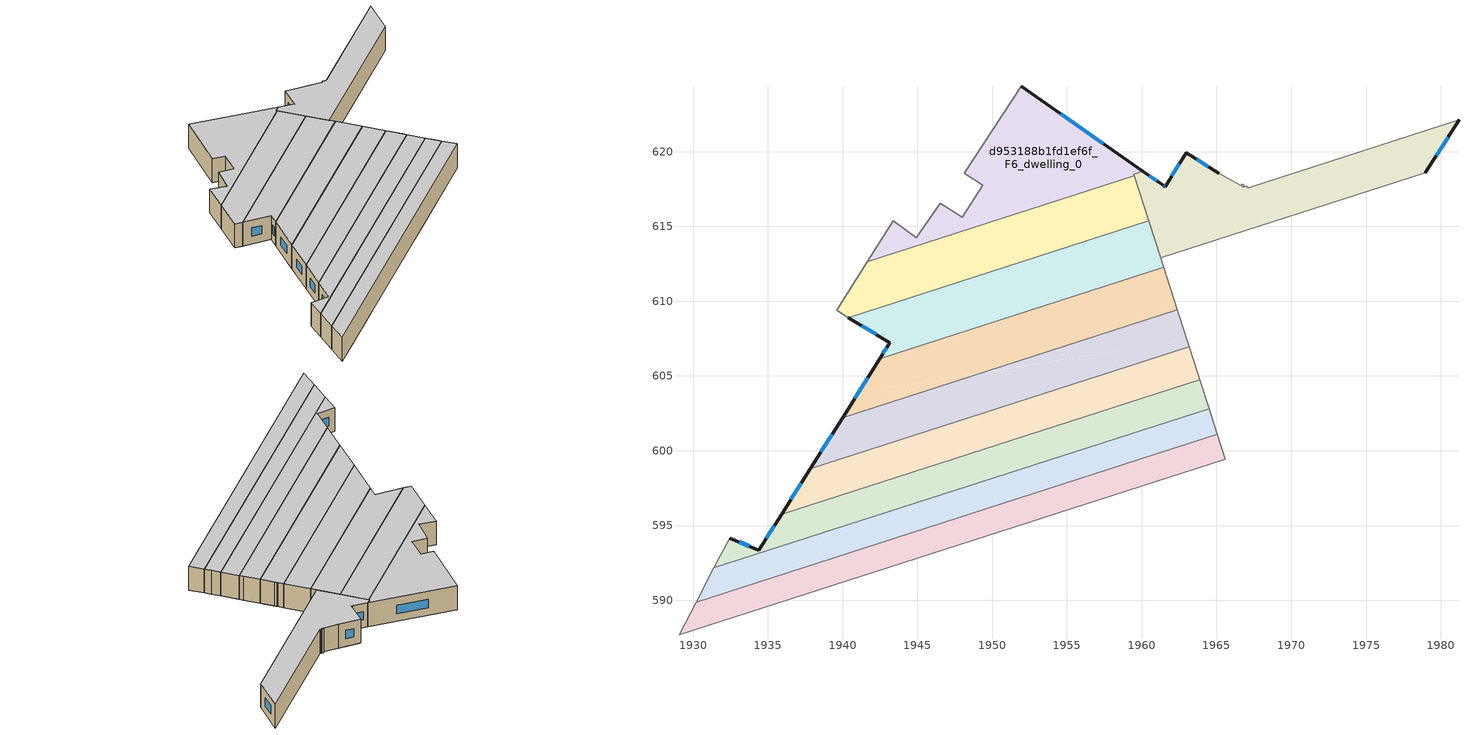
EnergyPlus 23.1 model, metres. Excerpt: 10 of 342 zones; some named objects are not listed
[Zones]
d953188b1fd1ef6f_F6_dwelling_0
 floor to d953188b1fd1ef6f_F5_dwelling_3 (EU_floor_Construction): 1960.08,618.7 1959.46,618.5 1959.5,618.38 1951.37,615.77 1945.3,614.79 1946.54,616.54 1948.02,615.6 1949.36,617.75 1948.15,618.56 1951.95,624.38 z18
 floor to d953188b1fd1ef6f_F5_dwelling_4 (EU_floor_Construction): 1951.37,615.77 1941.66,612.65 1943.39,615.38 1944.92,614.25 1945.3,614.79 z18
 wall outside (EU_wall_Construction): 1960.08,618.7 1951.95,624.38 z18:21
 wall adiabatic (EU_wall_Construction): 1951.95,624.38 1948.15,618.56 1949.36,617.75 1948.02,615.6 1946.54,616.54 1944.92,614.25 1943.39,615.38 1941.66,612.65 z18:21
 wall to d953188b1fd1ef6f_F6_dwelling_23 (EU_wall_Construction): 1959.5,618.38 1959.46,618.5 1959.88,618.63 / 1959.88,618.64 1960.08,618.7 z18:21
 wall to d953188b1fd1ef6f_F6_dwelling_1 (EU_wall_Construction): 1941.66,612.65 1959.5,618.38 z18:21
 window (EU_Window_Construction): 1957.44,620.54 1954.58,622.54 z18.97:20.03
 ceiling to d953188b1fd1ef6f_F7_dwelling_0 (EU_floor_Construction): 1959.5,618.38 1959.46,618.5 1960.08,618.7 1951.95,624.38 1948.15,618.56 1949.36,617.75 1948.02,615.6 1946.54,616.54 1944.92,614.25 1943.39,615.38 1941.66,612.65 z21
d953188b1fd1ef6f_F6_dwelling_1
 floor to d953188b1fd1ef6f_F5_dwelling_4 (EU_floor_Construction): 1959.9,617.14 1960.47,615.37 1950.88,612.29 1940.37,610.59 1941.66,612.65 1951.37,615.77 z18
 floor to d953188b1fd1ef6f_F5_dwelling_6 (EU_floor_Construction): 1950.88,612.29 1940.39,608.91 1939.61,609.39 1940.37,610.59 z18
 floor to d953188b1fd1ef6f_F5_dwelling_3 (EU_floor_Construction): 1959.5,618.38 1959.9,617.14 1951.37,615.77 z18
 wall to d953188b1fd1ef6f_F6_dwelling_2 (EU_wall_Construction): 1940.39,608.91 1960.47,615.37 z18:21
 wall adiabatic (EU_wall_Construction): 1941.66,612.65 1939.61,609.39 1940.39,608.91 z18:21
 wall to d953188b1fd1ef6f_F6_dwelling_23 (EU_wall_Construction): 1960.47,615.37 1959.5,618.38 z18:21
 ceiling to d953188b1fd1ef6f_F7_dwelling_1 (EU_floor_Construction): 1960.47,615.37 1959.5,618.38 1941.66,612.65 1939.61,609.39 1940.39,608.91 z21
d953188b1fd1ef6f_F6_dwelling_2
 floor to d953188b1fd1ef6f_F5_dwelling_6 (EU_floor_Construction): 1958.72,613.55 1959.05,611.49 1950.54,608.75 1942.72,607.49 1940.39,608.91 1950.89,612.29 z18
 floor to d953188b1fd1ef6f_F5_dwelling_4 (EU_floor_Construction): 1960.47,615.37 1960.94,613.9 1950.89,612.29 z18
 floor to d953188b1fd1ef6f_F5_dwelling_8 (EU_floor_Construction): 1950.54,608.75 1942.48,606.16 1943.16,607.23 1942.72,607.49 z18
 floor to d953188b1fd1ef6f_F5_dwelling_5 (EU_floor_Construction): 1960.94,613.9 1961.47,612.27 1959.05,611.49 1958.72,613.55 z18
 wall outside (EU_wall_Construction): 1940.39,608.91 1943.16,607.23 1942.48,606.16 z18:21
 wall to d953188b1fd1ef6f_F6_dwelling_3 (EU_wall_Construction): 1942.48,606.16 1961.47,612.27 z18:21
 wall to d953188b1fd1ef6f_F6_dwelling_24 (EU_wall_Construction): 1961.47,612.27 1961.26,612.9 z18:21
 wall to d953188b1fd1ef6f_F6_dwelling_23 (EU_wall_Construction): 1961.26,612.9 1960.47,615.37 z18:21
 window (EU_Window_Construction): 1942.94,606.88 1942.7,606.5 / 1941.29,608.37 1942.26,607.77 z18.97:20.03
 ceiling to d953188b1fd1ef6f_F7_dwelling_2 (EU_floor_Construction): 1961.47,612.27 1960.47,615.37 1940.39,608.91 1943.16,607.23 1942.48,606.16 z21
d953188b1fd1ef6f_F6_dwelling_23
 floor to d953188b1fd1ef6f_F5_dwelling_2 (EU_floor_Construction): 1981.22,622.12 1978.97,618.6 1967.84,615.01 1965.76,614.68 1965.13,618.58 1965.15,618.57 1966.65,617.71 1966.73,617.84 1966.86,617.76 1966.77,617.63 1966.98,617.7 1967.16,617.59 z18
 floor to d953188b1fd1ef6f_F5_dwelling_3 (EU_floor_Construction): 1965.13,618.58 1965.76,614.68 1964.59,614.49 1964.06,617.81 1959.9,617.14 1959.5,618.38 1959.46,618.5 1960.08,618.7 1961.56,617.66 1962.97,619.92 1963.07,619.86 z18
 floor to d953188b1fd1ef6f_F5_dwelling_4 (EU_floor_Construction): 1964.06,617.81 1964.59,614.49 1960.94,613.9 1959.9,617.14 z18
 floor to d953188b1fd1ef6f_F5_dwelling_5 (EU_floor_Construction): 1967.84,615.01 1961.26,612.9 1960.94,613.9 z18
 wall outside (EU_wall_Construction): 1965.15,618.57 1962.97,619.92 1961.56,617.66 1961.44,617.75 1960.08,618.7 / 1978.97,618.6 1981.22,622.12 z18:21
 wall adiabatic (EU_wall_Construction): 1966.73,617.84 1966.65,617.71 1965.15,618.57 z18:21
 wall to d953188b1fd1ef6f_F6_dwelling_22 (EU_wall_Construction): 1981.22,622.12 1967.16,617.59 1966.98,617.7 1966.77,617.63 1966.86,617.76 1966.73,617.84 z18:21
 wall to d953188b1fd1ef6f_F6_dwelling_24 (EU_wall_Construction): 1961.26,612.9 1978.97,618.6 z18:21
 window (EU_Window_Construction): 1961,618.05 1960.52,618.39 / 1961.52,617.69 1961.48,617.72 / 1962.52,619.19 1962.02,618.39 / 1964.44,619.01 1963.68,619.48 / 1979.7,619.74 1980.49,620.98 z18.97:20.03
 ceiling to d953188b1fd1ef6f_F7_dwelling_23 (EU_floor_Construction): 1978.97,618.6 1981.22,622.12 1967.16,617.59 1966.98,617.7 1966.77,617.63 1966.86,617.76 1966.73,617.84 1966.65,617.71 1965.15,618.57 1962.97,619.92 1961.56,617.66 1961.44,617.75 1960.08,618.7 1959.88,618.63 1959.46,618.5 1959.5,618.38 1961.26,612.9 z21
d953188b1fd1ef6f_F6_dwelling_3
 floor to d953188b1fd1ef6f_F5_dwelling_8 (EU_floor_Construction): 1959.01,610.11 1959.28,608.43 1949.25,605.2 1941.04,603.88 1942.48,606.16 1950.54,608.75 z18
 floor to d953188b1fd1ef6f_F5_dwelling_10 (EU_floor_Construction): 1949.25,605.2 1940,602.22 1941.04,603.88 z18
 floor to d953188b1fd1ef6f_F5_dwelling_6 (EU_floor_Construction): 1959.05,611.49 1959.27,610.15 1959.01,610.11 1950.54,608.75 z18
 floor to d953188b1fd1ef6f_F5_dwelling_5 (EU_floor_Construction): 1961.47,612.27 1962.01,610.59 1960.94,610.42 1961.16,609.03 1959.28,608.43 1959.01,610.11 1959.27,610.15 1959.05,611.49 z18
 floor to d953188b1fd1ef6f_F5_dwelling_7 (EU_floor_Construction): 1962.01,610.59 1962.38,609.43 1961.16,609.03 1960.94,610.42 z18
 wall outside (EU_wall_Construction): 1942.48,606.16 1940,602.22 z18:21
 wall to d953188b1fd1ef6f_F6_dwelling_4 (EU_wall_Construction): 1940,602.22 1962.38,609.43 z18:21
 wall to d953188b1fd1ef6f_F6_dwelling_24 (EU_wall_Construction): 1962.38,609.43 1961.47,612.27 z18:21
 window (EU_Window_Construction): 1941.67,604.88 1940.8,603.5 z18.97:20.03
 ceiling to d953188b1fd1ef6f_F7_dwelling_3 (EU_floor_Construction): 1962.38,609.43 1961.47,612.27 1942.48,606.16 1940,602.22 z21
d953188b1fd1ef6f_F6_dwelling_4
 floor to d953188b1fd1ef6f_F5_dwelling_10 (EU_floor_Construction): 1960.41,606.99 1960.55,606.12 1948.04,602.09 1939,600.64 1940,602.22 1949.25,605.2 z18
 floor to d953188b1fd1ef6f_F5_dwelling_8 (EU_floor_Construction): 1959.28,608.43 1959.54,606.86 1949.25,605.2 z18
 floor to d953188b1fd1ef6f_F5_dwelling_12 (EU_floor_Construction): 1948.04,602.09 1937.85,598.81 1939,600.64 z18
 floor to d953188b1fd1ef6f_F5_dwelling_5 (EU_floor_Construction): 1961.16,609.03 1961.58,606.45 1960.55,606.12 1960.41,606.99 1960.57,607.02 1959.54,606.86 1959.28,608.43 z18
 floor to d953188b1fd1ef6f_F5_dwelling_9 (EU_floor_Construction): 1963.03,607.42 1963.17,606.96 1962.01,606.59 1961.91,607.24 z18
 floor to d953188b1fd1ef6f_F5_dwelling_7 (EU_floor_Construction): 1962.38,609.43 1962.59,608.76 1962.61,608.72 1962.65,608.6 1963.03,607.42 1961.6,607.19 1961.71,606.49 1961.58,606.45 1961.16,609.03 z18
 floor to d953188b1fd1ef6f_F5_dwelling_14 (EU_floor_Construction): 1961.91,607.24 1962.01,606.59 1961.71,606.49 1961.6,607.19 z18
 wall outside (EU_wall_Construction): 1940,602.22 1937.85,598.81 z18:21
 wall to d953188b1fd1ef6f_F6_dwelling_5 (EU_wall_Construction): 1937.85,598.81 1963.17,606.96 z18:21
 wall to d953188b1fd1ef6f_F6_dwelling_25 (EU_wall_Construction): 1962.69,608.48 1962.61,608.72 1962.58,608.81 / 1963.17,606.96 1962.68,608.48 z18:21
 wall to d953188b1fd1ef6f_F6_dwelling_24 (EU_wall_Construction): 1962.58,608.82 1962.38,609.43 z18:21
 window (EU_Window_Construction): 1939.3,601.12 1938.54,599.92 z18.97:20.03
 ceiling to d953188b1fd1ef6f_F7_dwelling_4 (EU_floor_Construction): 1963.17,606.96 1962.38,609.43 1940,602.22 1937.85,598.81 z21
d953188b1fd1ef6f_F6_dwelling_5
 floor to d953188b1fd1ef6f_F5_dwelling_12 (EU_floor_Construction): 1961.8,604.31 1961.83,604.1 1946.93,599.3 1937.16,597.73 1937.85,598.81 1948.04,602.09 z18
 floor to d953188b1fd1ef6f_F5_dwelling_10 (EU_floor_Construction): 1960.55,606.12 1960.86,604.16 1948.04,602.09 z18
 floor adiabatic (EU_floor_Construction): 1946.93,599.3 1935.92,595.76 1937.16,597.73 z18
 floor to d953188b1fd1ef6f_F5_dwelling_9 (EU_floor_Construction): 1963.17,606.96 1963.88,604.76 1963.16,604.53 1962.36,604.4 1962.01,606.59 z18
 floor to d953188b1fd1ef6f_F5_dwelling_11 (EU_floor_Construction): 1963.16,604.53 1962.19,604.21 1962.17,604.37 z18
 floor to d953188b1fd1ef6f_F5_dwelling_5 (EU_floor_Construction): 1961.58,606.45 1961.92,604.33 1960.86,604.16 1960.55,606.12 z18
 floor to d953188b1fd1ef6f_F5_dwelling_14 (EU_floor_Construction): 1962.01,606.59 1962.36,604.4 1962.17,604.37 1962.19,604.21 1962.08,604.18 1961.71,606.49 z18
 floor to d953188b1fd1ef6f_F5_dwelling_7 (EU_floor_Construction): 1961.71,606.49 1962.08,604.18 1961.83,604.1 1961.8,604.31 1961.92,604.33 1961.58,606.45 z18
 wall outside (EU_wall_Construction): 1937.85,598.81 1935.92,595.76 z18:21
 wall to d953188b1fd1ef6f_F6_dwelling_6 (EU_wall_Construction): 1935.92,595.76 1963.88,604.76 z18:21
 wall to d953188b1fd1ef6f_F6_dwelling_25 (EU_wall_Construction): 1963.75,605.17 1963.17,606.96 z18:21
 wall to d953188b1fd1ef6f_F6_dwelling_26 (EU_wall_Construction): 1963.88,604.76 1963.75,605.17 z18:21
 window (EU_Window_Construction): 1937.22,597.82 1936.54,596.75 z18.97:20.03
 ceiling to d953188b1fd1ef6f_F7_dwelling_5 (EU_floor_Construction): 1963.88,604.76 1963.17,606.96 1937.85,598.81 1935.92,595.76 z21
d953188b1fd1ef6f_F6_dwelling_6
 floor adiabatic (EU_floor_Construction): 1962.19,604.21 1962.52,602.18 1962.41,602.15 1962.08,604.18 z18; 1960.2,601.44 1945.34,596.66 1935.49,595.07 1935.92,595.76 1946.93,599.3 z18
 floor to d953188b1fd1ef6f_F5_dwelling_16 (EU_floor_Construction): 1945.34,596.66 1931.89,592.33 1931.44,592.26 1932.44,594.16 1934.41,593.36 1935.49,595.07 z18
 floor to d953188b1fd1ef6f_F5_dwelling_11 (EU_floor_Construction): 1963.92,604.65 1964.51,602.82 1962.52,602.18 1962.19,604.21 1963.16,604.53 z18
 floor to d953188b1fd1ef6f_F5_dwelling_12 (EU_floor_Construction): 1961.83,604.1 1962.16,602.07 1960.2,601.44 1946.93,599.3 z18
 floor to d953188b1fd1ef6f_F5_dwelling_18 (EU_floor_Construction): 1931.89,592.33 1931.4,592.17 1931.44,592.26 z18
 floor to d953188b1fd1ef6f_F5_dwelling_9 (EU_floor_Construction): 1963.88,604.76 1963.92,604.65 1963.16,604.53 z18
 floor to d953188b1fd1ef6f_F5_dwelling_7 (EU_floor_Construction): 1962.08,604.18 1962.41,602.15 1962.16,602.07 1961.83,604.1 z18
 wall outside (EU_wall_Construction): 1935.92,595.76 1934.41,593.36 1932.44,594.16 z18:21
 wall to d953188b1fd1ef6f_F6_dwelling_7 (EU_wall_Construction): 1931.4,592.17 1964.51,602.82 z18:21
 wall adiabatic (EU_wall_Construction): 1932.44,594.16 1931.4,592.17 z18:21
 wall to d953188b1fd1ef6f_F6_dwelling_26 (EU_wall_Construction): 1964.51,602.82 1963.88,604.76 z18:21
 window (EU_Window_Construction): 1933.77,593.62 1933.07,593.9 / 1935.43,594.98 1934.9,594.14 z18.97:20.03
 ceiling to d953188b1fd1ef6f_F7_dwelling_6 (EU_floor_Construction): 1964.51,602.82 1963.88,604.76 1935.92,595.76 1934.41,593.36 1932.44,594.16 1931.4,592.17 z21
d953188b1fd1ef6f_F6_dwelling_7
 floor to d953188b1fd1ef6f_F5_dwelling_16 (EU_floor_Construction): 1957.19,598.56 1943.74,594.23 1931.89,592.33 1945.34,596.66 z18
 floor to d953188b1fd1ef6f_F5_dwelling_12 (EU_floor_Construction): 1962.16,602.07 1962.21,601.76 1960.19,601.43 z18
 floor to d953188b1fd1ef6f_F5_dwelling_18 (EU_floor_Construction): 1943.74,594.23 1931.3,590.23 1930.3,590.07 1931.4,592.17 1931.89,592.33 z18
 floor to d953188b1fd1ef6f_F5_dwelling_19 (EU_floor_Construction): 1931.3,590.23 1930.2,589.88 1930.3,590.07 z18
 floor to d953188b1fd1ef6f_F5_dwelling_11 (EU_floor_Construction): 1964.51,602.82 1964.72,602.16 1962.63,601.83 1962.86,600.39 1962.81,600.37 1962.52,602.18 z18
 floor to d953188b1fd1ef6f_F5_dwelling_13 (EU_floor_Construction): 1964.72,602.16 1965.06,601.09 1962.86,600.39 1962.63,601.83 z18
 floor to d953188b1fd1ef6f_F5_dwelling_14 (EU_floor_Construction): 1962.52,602.18 1962.81,600.37 1957.2,598.56 1945.34,596.66 1960.19,601.43 1962.21,601.76 1962.47,601.8 1962.41,602.15 z18
 floor to d953188b1fd1ef6f_F5_dwelling_7 (EU_floor_Construction): 1962.41,602.15 1962.47,601.8 1962.21,601.76 1962.16,602.07 z18
 wall to d953188b1fd1ef6f_F6_dwelling_8 (EU_wall_Construction): 1930.2,589.88 1965.06,601.09 z18:21
 wall adiabatic (EU_wall_Construction): 1931.4,592.17 1930.2,589.88 z18:21
 wall to d953188b1fd1ef6f_F6_dwelling_26 (EU_wall_Construction): 1964.83,601.82 1964.51,602.82 z18:21
 wall to d953188b1fd1ef6f_F6_dwelling_27 (EU_wall_Construction): 1965.06,601.09 1964.83,601.82 z18:21
 ceiling to d953188b1fd1ef6f_F7_dwelling_7 (EU_floor_Construction): 1965.06,601.09 1964.51,602.82 1931.4,592.17 1930.2,589.88 z21
d953188b1fd1ef6f_F6_dwelling_8
 floor to d953188b1fd1ef6f_F5_dwelling_18 (EU_floor_Construction): 1955.03,596.05 1942.58,592.04 1931.3,590.23 1943.75,594.23 z18
 floor to d953188b1fd1ef6f_F5_dwelling_16 (EU_floor_Construction): 1962.4,599.4 1962.55,598.47 1955.03,596.05 1943.75,594.23 1957.19,598.56 z18
 floor to d953188b1fd1ef6f_F5_dwelling_19 (EU_floor_Construction): 1942.58,592.04 1936.6,590.12 1929.75,589.02 1930.2,589.88 1931.3,590.23 z18
 floor to d953188b1fd1ef6f_F5_dwelling_20 (EU_floor_Construction): 1936.6,590.12 1930.75,588.24 1929.21,587.99 1929.75,589.02 z18
 floor to d953188b1fd1ef6f_F5_dwelling_15 (EU_floor_Construction): 1965.45,599.89 1965.59,599.45 1962.55,598.47 1962.4,599.4 1962.95,599.49 1963.01,599.5 z18
 floor to d953188b1fd1ef6f_F5_dwelling_21 (EU_floor_Construction): 1930.75,588.24 1929.06,587.69 1929.21,587.99 z18
 floor to d953188b1fd1ef6f_F5_dwelling_11 (EU_floor_Construction): 1962.86,600.39 1963.01,599.5 1962.95,599.49 1962.81,600.37 z18
 floor to d953188b1fd1ef6f_F5_dwelling_14 (EU_floor_Construction): 1962.81,600.37 1962.95,599.49 1962.65,599.44 1957.2,598.56 z18
 floor to d953188b1fd1ef6f_F5_dwelling_13 (EU_floor_Construction): 1965.06,601.09 1965.45,599.89 1963.01,599.5 1962.86,600.39 z18
 wall to d953188b1fd1ef6f_F6_dwelling_9 (EU_wall_Construction): 1929.06,587.69 1965.59,599.45 z18:21
 wall adiabatic (EU_wall_Construction): 1930.2,589.88 1929.06,587.69 z18:21
 wall to d953188b1fd1ef6f_F6_dwelling_27 (EU_wall_Construction): 1965.59,599.45 1965.06,601.09 z18:21
 ceiling to d953188b1fd1ef6f_F7_dwelling_8 (EU_floor_Construction): 1965.59,599.45 1965.06,601.09 1930.2,589.88 1929.06,587.69 z21
[Building]
EU S2 Campaign: North Axis=0; Terrain=City; Solar Distribution=FullExterior
[Site:Location]
Bologna: Latitude=44.5; Longitude=11.25; Time Zone=1; Elevation=37
[SizingPeriod:WeatherFileDays]
AnnualSizingPeriod: Begin Month=1; Begin Day of Month=1; End Month=12; End Day of Month=31; Day of Week for Start Day=Monday; Use Weather File Daylight Saving Period=No; Use Weather File Rain and Snow Indicators=No
[MATERIAL]
EU_InternalMass_Material: Roughness=MediumRough; Thickness=0.1; Conductivity=1; Density=1800; Specific Heat=900; Thermal Absorptance=0.9; Solar Absorptance=0.7; Visible Absorptance=0.7
[MATERIAL:NOMASS] Roughness=MediumRough; Thermal Absorptance=0.9; Solar Absorptance=0.7; Visible Absorptance=0.7
Name | Thermal Resistance
EU_wall_NoMass | 0.779417
EU_floor_NoMass | 0.588222
[WINDOWMATERIAL:SIMPLEGLAZINGSYSTEM]
EU_Window_SimpleGlazing: UFactor=5.16242; Solar Heat Gain Coefficient=0.85; Visible Transmittance=0.85
[CONSTRUCTION]
EU_wall_Construction: EU_wall_NoMass
EU_floor_Construction: EU_floor_NoMass
EU_Window_Construction: EU_Window_SimpleGlazing
EU_InternalMass_Construction: EU_InternalMass_Material
[ZONE] Type=1; Multiplier=1; Ceiling Height=autocalculate; Floor Area=autocalculate; Part of Total Floor Area=Yes
Name | Volume
d953188b1fd1ef6f_F6_dwelling_0 | 195.385
d953188b1fd1ef6f_F6_dwelling_1 | 194.522
d953188b1fd1ef6f_F6_dwelling_2 | 194.549
d953188b1fd1ef6f_F6_dwelling_23 | 208.167
d953188b1fd1ef6f_F6_dwelling_3 | 194.509
d953188b1fd1ef6f_F6_dwelling_4 | 194.531
d953188b1fd1ef6f_F6_dwelling_5 | 194.553
d953188b1fd1ef6f_F6_dwelling_6; d953188b1fd1ef6f_F6_dwelling_7 | 194.572
d953188b1fd1ef6f_F6_dwelling_8 | 194.502
[INTERNALMASS] Construction=EU_InternalMass_Construction
Name | Zone or ZoneList | Surface Area
d953188b1fd1ef6f_F6_dwelling_0_EU_InternalMass | d953188b1fd1ef6f_F6_dwelling_0 | 65.128
d953188b1fd1ef6f_F6_dwelling_1_EU_InternalMass | d953188b1fd1ef6f_F6_dwelling_1 | 64.8412
d953188b1fd1ef6f_F6_dwelling_2_EU_InternalMass | d953188b1fd1ef6f_F6_dwelling_2 | 64.8495
d953188b1fd1ef6f_F6_dwelling_3_EU_InternalMass | d953188b1fd1ef6f_F6_dwelling_3 | 64.8369
d953188b1fd1ef6f_F6_dwelling_4_EU_InternalMass | d953188b1fd1ef6f_F6_dwelling_4 | 64.8431
d953188b1fd1ef6f_F6_dwelling_5_EU_InternalMass | d953188b1fd1ef6f_F6_dwelling_5 | 64.8509
d953188b1fd1ef6f_F6_dwelling_6_EU_InternalMass | d953188b1fd1ef6f_F6_dwelling_6 | 64.8574
d953188b1fd1ef6f_F6_dwelling_7_EU_InternalMass | d953188b1fd1ef6f_F6_dwelling_7 | 64.8573
d953188b1fd1ef6f_F6_dwelling_8_EU_InternalMass | d953188b1fd1ef6f_F6_dwelling_8 | 64.834
d953188b1fd1ef6f_F6_dwelling_23_EU_InternalMass | d953188b1fd1ef6f_F6_dwelling_23 | 69.3924
[OTHEREQUIPMENT] Fuel Type=Electricity; Design Level Calculation Method=Watts/Area; Power per Zone Floor Area=1; Fraction Latent=0; Fraction Radiant=0; Fraction Lost=0; Carbon Dioxide Generation Rate=0; EndUse Subcategory=EU_Step8_InternalGains
Name | Zone or ZoneList or Space or SpaceList | Schedule
EU_Step8_InternalGain_d953188b1fd1ef6f_F6_dwelling_0_f000 | d953188b1fd1ef6f_F6_dwelling_0 | EU_Step8_GainSchedule_d953188b1fd1ef6f_F6_dwelling_0_f000
EU_Step8_InternalGain_d953188b1fd1ef6f_F6_dwelling_1_f000 | d953188b1fd1ef6f_F6_dwelling_1 | EU_Step8_GainSchedule_d953188b1fd1ef6f_F6_dwelling_1_f000
EU_Step8_InternalGain_d953188b1fd1ef6f_F6_dwelling_2_f000 | d953188b1fd1ef6f_F6_dwelling_2 | EU_Step8_GainSchedule_d953188b1fd1ef6f_F6_dwelling_2_f000
EU_Step8_InternalGain_d953188b1fd1ef6f_F6_dwelling_3_f000 | d953188b1fd1ef6f_F6_dwelling_3 | EU_Step8_GainSchedule_d953188b1fd1ef6f_F6_dwelling_3_f000
EU_Step8_InternalGain_d953188b1fd1ef6f_F6_dwelling_4_f000 | d953188b1fd1ef6f_F6_dwelling_4 | EU_Step8_GainSchedule_d953188b1fd1ef6f_F6_dwelling_4_f000
EU_Step8_InternalGain_d953188b1fd1ef6f_F6_dwelling_5_f000 | d953188b1fd1ef6f_F6_dwelling_5 | EU_Step8_GainSchedule_d953188b1fd1ef6f_F6_dwelling_5_f000
EU_Step8_InternalGain_d953188b1fd1ef6f_F6_dwelling_6_f000 | d953188b1fd1ef6f_F6_dwelling_6 | EU_Step8_GainSchedule_d953188b1fd1ef6f_F6_dwelling_6_f000
EU_Step8_InternalGain_d953188b1fd1ef6f_F6_dwelling_7_f000 | d953188b1fd1ef6f_F6_dwelling_7 | EU_Step8_GainSchedule_d953188b1fd1ef6f_F6_dwelling_7_f000
EU_Step8_InternalGain_d953188b1fd1ef6f_F6_dwelling_8_f000 | d953188b1fd1ef6f_F6_dwelling_8 | EU_Step8_GainSchedule_d953188b1fd1ef6f_F6_dwelling_8_f000
EU_Step8_InternalGain_d953188b1fd1ef6f_F6_dwelling_23_f000 | d953188b1fd1ef6f_F6_dwelling_23 | EU_Step8_GainSchedule_d953188b1fd1ef6f_F6_dwelling_23_f000
[ZONEVENTILATION:DESIGNFLOWRATE] Schedule=EU_AlwaysOn; Design Flow Rate Calculation Method=AirChanges/Hour; Air Changes per Hour=0.712058; Ventilation Type=Natural; Fan Pressure Rise=0; Fan Total Efficiency=1; Constant Term Coefficient=1; Temperature Term Coefficient=0; Velocity Term Coefficient=0; Velocity Squared Term Coefficient=0; Minimum Indoor Temperature=-100; Maximum Indoor Temperature=100; Delta Temperature=-100; Minimum Outdoor Temperature=-100; Maximum Outdoor Temperature=100; Maximum Wind Speed=40
Name | Zone or ZoneList or Space or SpaceList
EU_ConstantAir_d953188b1fd1ef6f_F6_dwelling_0 | d953188b1fd1ef6f_F6_dwelling_0
EU_ConstantAir_d953188b1fd1ef6f_F6_dwelling_1 | d953188b1fd1ef6f_F6_dwelling_1
EU_ConstantAir_d953188b1fd1ef6f_F6_dwelling_2 | d953188b1fd1ef6f_F6_dwelling_2
EU_ConstantAir_d953188b1fd1ef6f_F6_dwelling_3 | d953188b1fd1ef6f_F6_dwelling_3
EU_ConstantAir_d953188b1fd1ef6f_F6_dwelling_4 | d953188b1fd1ef6f_F6_dwelling_4
EU_ConstantAir_d953188b1fd1ef6f_F6_dwelling_5 | d953188b1fd1ef6f_F6_dwelling_5
EU_ConstantAir_d953188b1fd1ef6f_F6_dwelling_6 | d953188b1fd1ef6f_F6_dwelling_6
EU_ConstantAir_d953188b1fd1ef6f_F6_dwelling_7 | d953188b1fd1ef6f_F6_dwelling_7
EU_ConstantAir_d953188b1fd1ef6f_F6_dwelling_8 | d953188b1fd1ef6f_F6_dwelling_8
EU_ConstantAir_d953188b1fd1ef6f_F6_dwelling_23 | d953188b1fd1ef6f_F6_dwelling_23
[HVACTEMPLATE:ZONE:IDEALLOADSAIRSYSTEM] System Availability Schedule=EU_AlwaysOn; Maximum Heating Supply Air Temperature=50; Minimum Cooling Supply Air Temperature=13; Maximum Heating Supply Air Humidity Ratio=0.0156; Minimum Cooling Supply Air Humidity Ratio=0.0077; Heating Limit=NoLimit; Cooling Limit=NoLimit; Heating Availability Schedule=EU_AlwaysOn; Cooling Availability Schedule=EU_CoolingOff; Dehumidification Control Type=ConstantSensibleHeatRatio; Cooling Sensible Heat Ratio=0.7; Dehumidification Setpoint=60; Humidification Control Type=None; Humidification Setpoint=30; Outdoor Air Method=None; Outdoor Air Flow Rate per Person=0.00944; Outdoor Air Flow Rate per Zone Floor Area=0; Outdoor Air Flow Rate per Zone=0; Demand Controlled Ventilation Type=None; Outdoor Air Economizer Type=NoEconomizer; Heat Recovery Type=None; Sensible Heat Recovery Effectiveness=0.7; Latent Heat Recovery Effectiveness=0.65
Name | Template Thermostat
d953188b1fd1ef6f_F6_dwelling_0 | EU_HeatOnly_d953188b1fd1ef6f_F6_dwelling_0
d953188b1fd1ef6f_F6_dwelling_1 | EU_HeatOnly_d953188b1fd1ef6f_F6_dwelling_1
d953188b1fd1ef6f_F6_dwelling_2 | EU_HeatOnly_d953188b1fd1ef6f_F6_dwelling_2
d953188b1fd1ef6f_F6_dwelling_3 | EU_HeatOnly_d953188b1fd1ef6f_F6_dwelling_3
d953188b1fd1ef6f_F6_dwelling_4 | EU_HeatOnly_d953188b1fd1ef6f_F6_dwelling_4
d953188b1fd1ef6f_F6_dwelling_5 | EU_HeatOnly_d953188b1fd1ef6f_F6_dwelling_5
d953188b1fd1ef6f_F6_dwelling_6 | EU_HeatOnly_d953188b1fd1ef6f_F6_dwelling_6
d953188b1fd1ef6f_F6_dwelling_7 | EU_HeatOnly_d953188b1fd1ef6f_F6_dwelling_7
d953188b1fd1ef6f_F6_dwelling_8 | EU_HeatOnly_d953188b1fd1ef6f_F6_dwelling_8
d953188b1fd1ef6f_F6_dwelling_23 | EU_HeatOnly_d953188b1fd1ef6f_F6_dwelling_23
[SIZING:ZONE] Zone Cooling Design Supply Air Temperature Input Method=SupplyAirTemperature; Zone Cooling Design Supply Air Temperature=13; Zone Heating Design Supply Air Temperature Input Method=SupplyAirTemperature; Zone Heating Design Supply Air Temperature=50; Zone Cooling Design Supply Air Humidity Ratio=0.008; Zone Heating Design Supply Air Humidity Ratio=0.008; Cooling Design Air Flow Method=DesignDay; Cooling Design Air Flow Rate=0; Cooling Minimum Air Flow per Zone Floor Area=0.000762; Cooling Minimum Air Flow=0; Cooling Minimum Air Flow Fraction=0.2; Heating Design Air Flow Method=DesignDay; Heating Design Air Flow Rate=0; Heating Maximum Air Flow per Zone Floor Area=0.002032; Heating Maximum Air Flow=0.141576; Heating Maximum Air Flow Fraction=0.3; Account for Dedicated Outdoor Air System=No; Dedicated Outdoor Air System Control Strategy=NeutralSupplyAir; Dedicated Outdoor Air Low Setpoint Temperature for Design=autosize; Dedicated Outdoor Air High Setpoint Temperature for Design=autosize; Zone Load Sizing Method=Sensible Load Only No Latent Load; Zone Latent Cooling Design Supply Air Humidity Ratio Input Method=HumidityRatioDifference; Zone Cooling Design Supply Air Humidity Ratio Difference=0.005; Zone Latent Heating Design Supply Air Humidity Ratio Input Method=HumidityRatioDifference; Zone Humidification Design Supply Air Humidity Ratio Difference=0.005
d953188b1fd1ef6f_F6_dwelling_0; d953188b1fd1ef6f_F6_dwelling_1; d953188b1fd1ef6f_F6_dwelling_2; d953188b1fd1ef6f_F6_dwelling_3; d953188b1fd1ef6f_F6_dwelling_4; d953188b1fd1ef6f_F6_dwelling_5; d953188b1fd1ef6f_F6_dwelling_6; d953188b1fd1ef6f_F6_dwelling_7; d953188b1fd1ef6f_F6_dwelling_8; d953188b1fd1ef6f_F6_dwelling_23
[SCHEDULE:CONSTANT]
Name | Hourly Value
EU_AlwaysOn | 1
EU_CoolingOff | 0
[SCHEDULE:FILE] Column Number=1; Rows to Skip at Top=0; Number of Hours of Data=8760; Column Separator=Comma; Interpolate to Timestep=No; Minutes per Item=60; Adjust Schedule for Daylight Savings=Yes
Name | File
EU_Step8_GainSchedule_d953188b1fd1ef6f_F6_dwelling_0_f000 | ../../schedules/d953188b1fd1ef6f/d953188b1fd1ef6f_F6_dwelling_0_f000_gain.csv
EU_Step8_GainSchedule_d953188b1fd1ef6f_F6_dwelling_1_f000 | ../../schedules/d953188b1fd1ef6f/d953188b1fd1ef6f_F6_dwelling_1_f000_gain.csv
EU_Step8_GainSchedule_d953188b1fd1ef6f_F6_dwelling_2_f000 | ../../schedules/d953188b1fd1ef6f/d953188b1fd1ef6f_F6_dwelling_2_f000_gain.csv
EU_Step8_GainSchedule_d953188b1fd1ef6f_F6_dwelling_3_f000 | ../../schedules/d953188b1fd1ef6f/d953188b1fd1ef6f_F6_dwelling_3_f000_gain.csv
EU_Step8_GainSchedule_d953188b1fd1ef6f_F6_dwelling_4_f000 | ../../schedules/d953188b1fd1ef6f/d953188b1fd1ef6f_F6_dwelling_4_f000_gain.csv
EU_Step8_GainSchedule_d953188b1fd1ef6f_F6_dwelling_5_f000 | ../../schedules/d953188b1fd1ef6f/d953188b1fd1ef6f_F6_dwelling_5_f000_gain.csv
EU_Step8_GainSchedule_d953188b1fd1ef6f_F6_dwelling_6_f000 | ../../schedules/d953188b1fd1ef6f/d953188b1fd1ef6f_F6_dwelling_6_f000_gain.csv
EU_Step8_GainSchedule_d953188b1fd1ef6f_F6_dwelling_7_f000 | ../../schedules/d953188b1fd1ef6f/d953188b1fd1ef6f_F6_dwelling_7_f000_gain.csv
EU_Step8_GainSchedule_d953188b1fd1ef6f_F6_dwelling_8_f000 | ../../schedules/d953188b1fd1ef6f/d953188b1fd1ef6f_F6_dwelling_8_f000_gain.csv
EU_Step8_GainSchedule_d953188b1fd1ef6f_F6_dwelling_23_f000 | ../../schedules/d953188b1fd1ef6f/d953188b1fd1ef6f_F6_dwelling_23_f000_gain.csv
